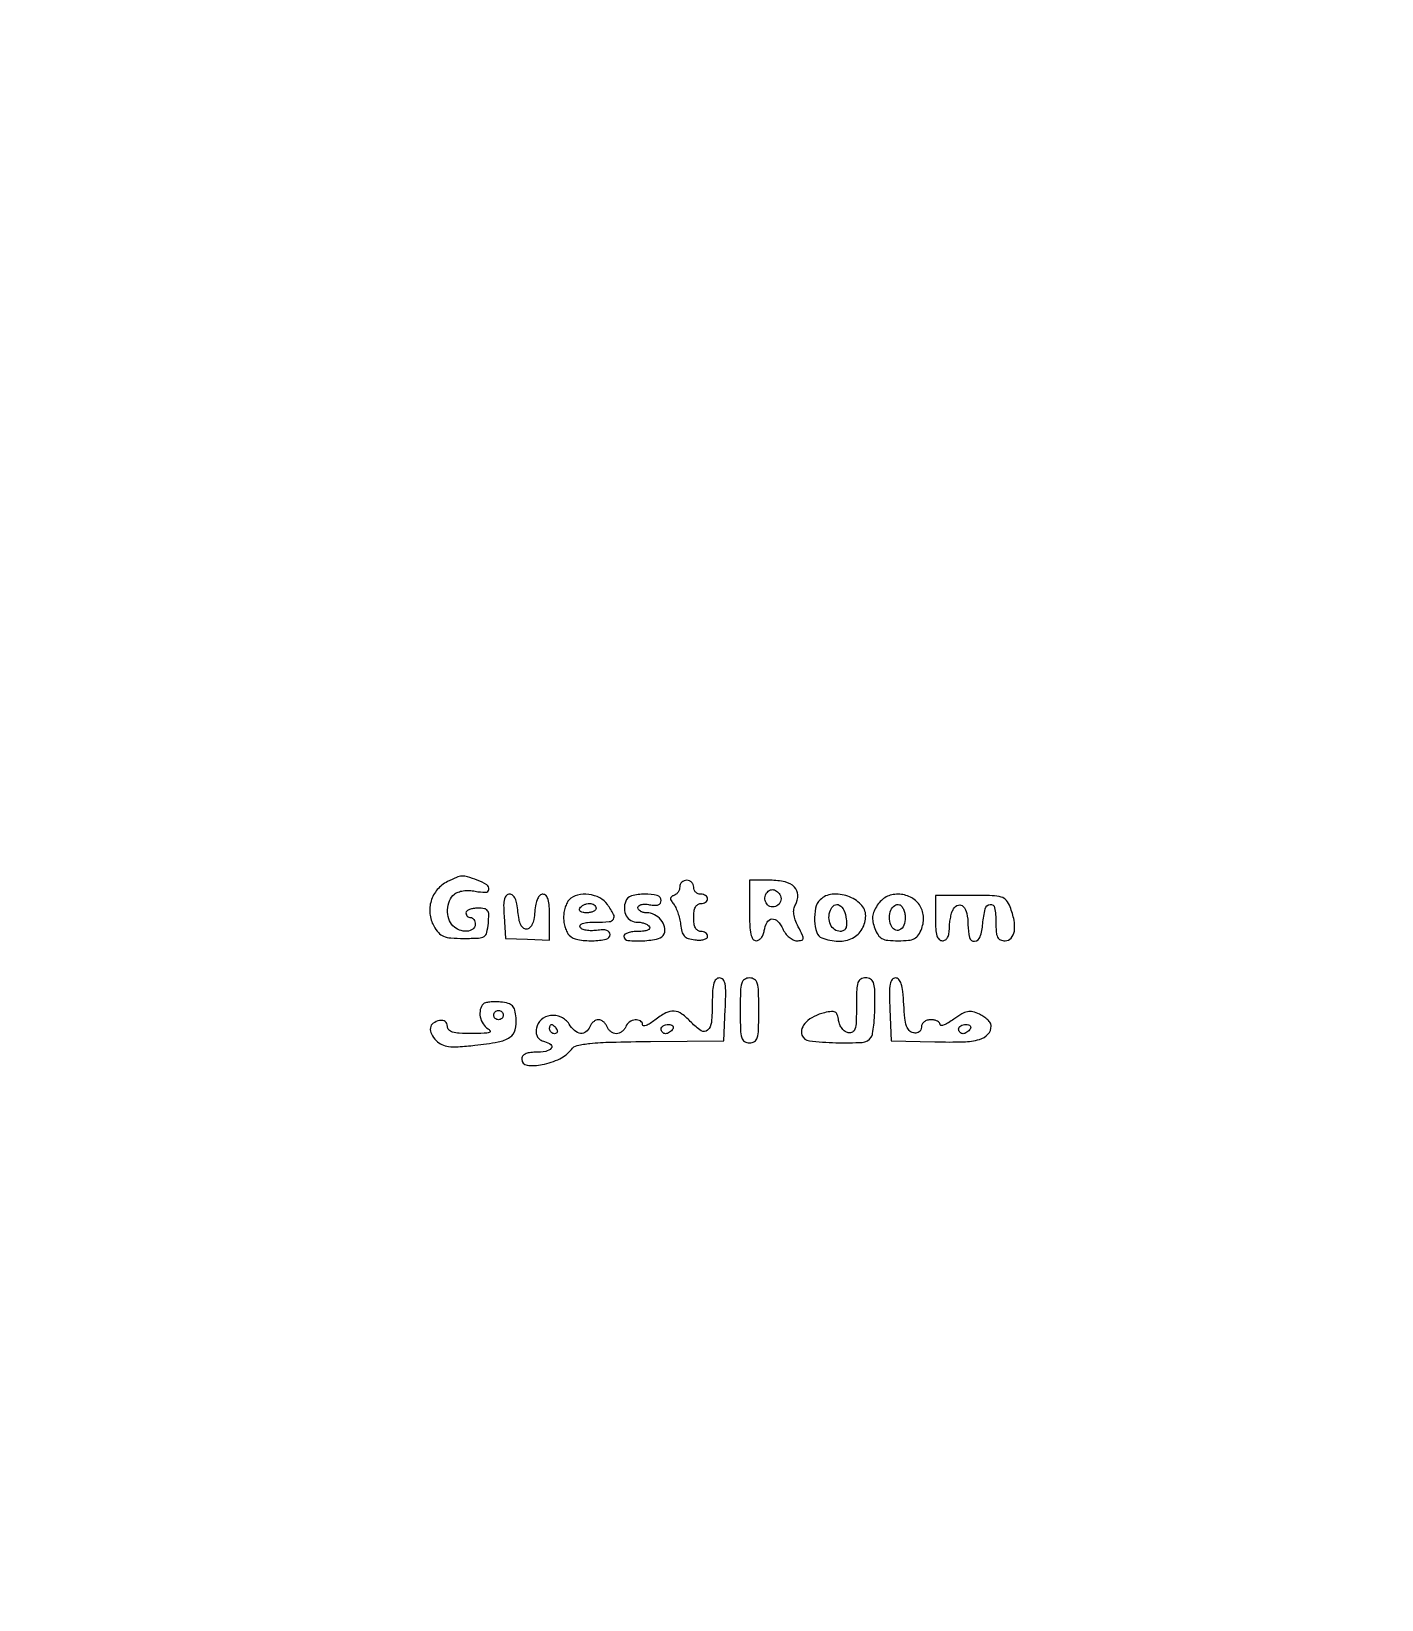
# Model space of a CAD drawing. Extents: x 0 to 1316, y 0 to 1875.
# Drawn here: x 290.5 to 581, y 827.2 to 1164.6 of the extents above; entities that cross this region are included whole.
import ezdxf

# ---------------------------------------------------------------- set-up
doc = ezdxf.new("R2010")
doc.units = 0

msp = doc.modelspace()

# ---------------------------------------------------------------- linework, layer by layer
for points in [[(800.134204, 105.25, -0.000001), (792.412354, 142.427477)], [(727.514282, 446.536164, 0.000002), (714.449329, 385.963021, 0.000161)], [(636.871646, 33.320935, 0.000003), (624.372119, 93.683216, 0.000117)], [(180.420467, 1166.720467, 0.000368), (258.4331, 1166.876732, 0.001102), (311.753835, 1167.140226, 0.000103), (354.131413, 1167.45174, 0.196949)]]:
    msp.add_lwpolyline(points, format="xyb")
for points in [[(380.016607, 981.714005, 0.100329), (377.835656, 979.991817, 0.101025), (376.503997, 977.560263, 0.101446), (376.235053, 974.809952, 0.102038), (377.071363, 972.181927, 0.051453), (378.089365, 970.738592, 0.115655), (379.170778, 969.960981, 0.081458), (380.727195, 969.595627, 0.017004), (383.538345, 969.5, 0.01091), (386.712286, 969.569266, 0.127825), (387.885646, 969.929545, 0.19975), (388.486572, 970.76367, 0.033481), (388.813358, 972.75, 0.021507), (388.912478, 974.61443, 0.15514), (388.651921, 975.463594, 0.203265), (387.988317, 975.883521, 0.040803), (386.563358, 976, 0.037162), (385.581684, 975.926938, 0.055902), (384.752987, 975.70625, 0.073349), (384.186468, 975.383093, 0.230447), (384, 975, 0.099038), (384.076342, 974.618362, 0.097945), (384.29375, 974.29375, 0.097945), (384.618362, 974.076342, 0.099038), (385, 974, -0.148195), (385.381354, 973.884432, -0.098894), (385.70625, 973.559375, -0.082425), (385.925306, 973.073457, -0.064853), (386, 972.5, -0.237835), (385.498333, 971.505004, -0.144593), (384.233314, 971.04379, -0.107376), (382.597428, 971.293564, -0.105375), (381.2, 972.2, -0.122801), (380.300167, 973.697686, -0.085477), (380.050971, 975.663377, -0.085585), (380.473582, 977.596836, -0.123656), (381.502481, 979.002059, -0.088112), (382.315036, 979.464017, -0.049613), (383.419732, 979.736745, -0.045003), (384.689771, 979.804056, -0.040121), (386.002481, 979.649504, 0.048729), (388.196034, 979.429384, 0.363145), (388.942693, 980.050719, 0.311988), (388.504678, 981.019155, 0.044499), (386.4349, 982.024751, 0.01566), (384.329032, 982.750781, 0.087488), (383.149422, 982.900388, 0.088835), (381.99791, 982.63613, 0.016407)], [(430, 980.583333, -0.081183), (429.906349, 980.010345, -0.068449), (429.632812, 979.459228, -0.06988), (429.22777, 979.012885, -0.092683), (428.75, 978.745955, 0.074529), (428.206366, 978.467449, 0.228966), (428.01393, 978.113852, 0.154029), (428.140198, 977.634239, 0.031278), (428.661515, 976.912621, -0.06442), (429.13158, 976.162012, -0.025794), (429.581265, 975.033708, -0.025006), (429.946549, 973.752195, -0.028838), (430.161515, 972.5, 0.038893), (430.459799, 970.949851, 0.121081), (430.974203, 970.027701, 0.129714), (431.834027, 969.485053, 0.047646), (433.25, 969.183578, 0.036601), (434.303493, 969.139948, 0.058686), (435.192187, 969.273366, 0.081602), (435.795321, 969.549316, 0.249719), (436, 969.933578, 0.139401), (435.884373, 970.340245, 0.100013), (435.559375, 970.686738, 0.085452), (435.073301, 970.92007, 0.069375), (434.5, 971, -0.152103), (433.851045, 971.202091, -0.12651), (433.375, 971.75, -0.082504), (433.088963, 972.677925, -0.033607), (433, 974, -0.033607), (433.088963, 975.322075, -0.082504), (433.375, 976.25, -0.12651), (433.851045, 976.797909, -0.152103), (434.5, 977, 0.064853), (435.073457, 977.074694, 0.082425), (435.559375, 977.29375, 0.098894), (435.884432, 977.618646, 0.148195), (436, 978, 0.148195), (435.884432, 978.381354, 0.098894), (435.559375, 978.70625, 0.082425), (435.073457, 978.925306, 0.064853), (434.5, 979, -0.099038), (433.927543, 979.114514, -0.097945), (433.440625, 979.440625, -0.097945), (433.114514, 979.927543, -0.099038), (433, 980.5, 0.099038), (432.885486, 981.072457, 0.097945), (432.559375, 981.559375, 0.097945), (432.072457, 981.885486, 0.099038), (431.5, 982, 0.09335), (430.92741, 981.892158, 0.096425), (430.440625, 981.583854, 0.099164), (430.114816, 981.123872, 0.105033)], [(445, 975.5, 0.009835), (445.063713, 972.261218, 0.044348), (445.305017, 970.386007, 0.095149), (445.745106, 969.363235, 0.248622), (446.430449, 969, 0.140899), (447.000968, 969.164027, 0.083342), (447.534572, 969.637929, 0.07172), (447.951548, 970.341357, 0.061528), (448.180449, 971.171672, -0.086392), (448.77358, 972.970822, -0.249424), (449.829053, 973.679224, -0.235883), (451.057324, 973.215418, -0.079898), (452.146164, 971.57855, 0.054527), (452.735797, 970.586976, 0.05554), (453.52264, 969.753094, 0.061074), (454.382515, 969.187946, 0.115372), (455.186195, 969, 0.0464), (456.225701, 969.096675, 0.332956), (456.545921, 969.445614, 0.136796), (456.42647, 970.132331, 0.008281), (455.488469, 972.022299, -0.029809), (454.839522, 973.484694, -0.057448), (454.531277, 974.726633, -0.072223), (454.548097, 975.798945, -0.087806), (454.877997, 976.746476, 0.130701), (455.413907, 978.842859, 0.200293), (454.685196, 980.542634, 0.1381), (452.645452, 981.646293, 0.055432), (449.464816, 982), (445, 982)], [(392.195209, 974.25), (392.5, 969.5), (397.25, 969.321366), (402, 969.142731), (402, 974.071366, 0.014853), (401.929694, 976.437604, 0.056255), (401.676976, 977.894117, 0.112234), (401.227299, 978.702349, 0.213023), (400.560365, 979, 0.189055), (399.922325, 978.749809, 0.096995), (399.408349, 978.044897, 0.06224), (399.032228, 976.87998, 0.026359), (398.810365, 975.25, -0.025715), (398.585343, 973.580718, -0.066184), (398.206009, 972.426728, -0.106232), (397.67604, 971.745889, -0.176213), (397, 971.5, -0.176213), (396.32396, 971.745889, -0.106232), (395.793991, 972.426728, -0.066184), (395.414657, 973.580718, -0.025715), (395.189635, 975.25, 0.025772), (394.964895, 976.915759, 0.065824), (394.585859, 978.070748, 0.105405), (394.05737, 978.753681, 0.177368), (393.384844, 979, 0.190895), (392.688019, 978.723898, 0.1437), (392.266788, 978.006368, 0.063992), (392.106141, 976.646537, 0.013466)], [(406.2, 977.8, 0.082665), (405.739331, 977.155329, 0.03742), (405.3525, 976.18875, 0.035729), (405.088514, 975.083486, 0.040779), (405, 974, 0.040779), (405.088514, 972.916514, 0.035729), (405.3525, 971.81125, 0.03742), (405.739331, 970.844671, 0.082665), (406.2, 970.2, 0.154891), (408.040146, 969.246534, 0.046315), (411.228763, 968.996816, 0.047037), (414.176958, 969.317699, 0.356095), (415, 970.326807, 0.174606), (414.803061, 970.873567, 0.144847), (414.286735, 971.22051, 0.083399), (413.401741, 971.343008, 0.029222), (412.118422, 971.230688, -0.037796), (410.965716, 971.149668, -0.045421), (409.884309, 971.253982, -0.051565), (409.019986, 971.511889, -0.15733), (408.559405, 971.903881, -0.306611), (408.578648, 972.367893, -0.156476), (409.073674, 972.724213, -0.061109), (410.182258, 972.939015, -0.017333), (411.940983, 973, 0.019426), (414.802492, 973.111218, 0.230992), (415.731805, 973.65786, 0.27916), (415.771953, 974.646122, 0.026796), (414.443296, 976.777494, 0.121894), (412.78239, 978.225989, 0.088024), (410.424417, 978.952826, 0.090171), (408.013846, 978.816615, 0.138143)], [(418.361626, 977.5, 0.097417), (418.076552, 975.860782, 0.123922), (418.482656, 974.385513, 0.136093), (419.497253, 973.37159, 0.12935), (420.909598, 973, -0.046173), (421.70992, 972.925936, -0.045996), (422.48413, 972.70625, -0.049989), (423.121961, 972.38361, -0.112729), (423.5, 972, -0.297719), (423.490145, 971.608231, -0.145541), (423.083987, 971.281216, -0.069343), (422.243706, 971.066344, -0.027979), (421.059017, 971, 0.031003), (419.887118, 970.927265, 0.048032), (418.898586, 970.70625, 0.061379), (418.212425, 970.384428, 0.257909), (418, 970, 0.3842), (418.851161, 969.055803, 0.040723), (422.07477, 968.984395, 0.039142), (425.400734, 969.444608, 0.252321), (426.64326, 970.512735, 0.158111), (426.72151, 971.993849, 0.109775), (425.942441, 973.492071, 0.10171), (424.537164, 974.605141, 0.117324), (422.877555, 975, -0.057544), (422.159431, 975.082922, -0.076798), (421.551532, 975.327995, -0.09571), (421.144136, 975.690641, -0.164615), (421, 976.116577, -0.222095), (421.189445, 976.522036, -0.112088), (421.702744, 976.784949, -0.072403), (422.501153, 976.869548, -0.037491), (423.5, 976.755249, 0.034745), (424.608959, 976.622182, 0.097718), (425.378654, 976.734464, 0.160129), (425.829022, 977.082006, 0.150112), (426, 977.638672, 0.344488), (425.145992, 978.731105, 0.065575), (422.463022, 979.035061, 0.060497), (419.628393, 978.638492, 0.240625)], [(451.553851, 978.912868, -0.190717), (451.763962, 977.735958, -0.171854), (451.124253, 976.67027, -0.175934), (449.96995, 976.260019, -0.197141), (448.887132, 976.712868, -0.144911), (448.366354, 977.671654, -0.134859), (448.431624, 978.789156, -0.143758), (449.047584, 979.666716, -0.169916), (450, 980, -0.100929), (450.386686, 979.921141, -0.052079), (450.820255, 979.680655, -0.048757), (451.231435, 979.328718, -0.053016)], [(460.2, 977.8, 0.145452), (459.233786, 976.01663, 0.063637), (459.015319, 973.309885, 0.065869), (459.470101, 970.783619, 0.227489), (460.581787, 969.606989, 0.08441), (464.112563, 968.898659, 0.124938), (467.1798, 969.5814, 0.145737), (469.239082, 971.527102, 0.131834), (470, 974.36283, 0.201058), (468.971217, 976.817826, 0.1104), (466.158762, 978.57028, 0.106157), (462.774861, 978.99825, 0.176726)], [(472.496485, 976.634979, 0.041431), (471.801241, 975.35391, 0.07647), (471.495287, 974.211932, 0.076595), (471.546958, 973.032067, 0.04169), (471.948681, 971.634979, 0.053075), (472.654805, 970.242711, 0.129355), (473.499342, 969.474521, 0.097788), (474.768591, 969.101485, 0.022728), (477, 969, 0.022728), (479.231409, 969.101485, 0.097788), (480.500658, 969.474521, 0.129355), (481.345195, 970.242711, 0.053075), (482.051319, 971.634979, 0.113495), (482.419184, 974.297437, 0.128816), (481.549785, 976.717056, 0.129168), (479.608218, 978.395076, 0.114446), (477, 979, 0.052103), (475.597736, 978.853478, 0.068944), (474.39127, 978.418688, 0.070238), (473.365094, 977.680173, 0.056736)], [(485, 973.8774, 0.014635), (485.069973, 971.487285, 0.060028), (485.326885, 970.0629, 0.123762), (485.795288, 969.289632, 0.197482), (486.5, 969, 0.146677), (487.135326, 969.190473, 0.12175), (487.616203, 969.710885, 0.084983), (487.914833, 970.571295, 0.039757), (488.015313, 971.75, -0.027532), (488.085351, 972.903962, -0.024069), (488.282537, 974.097009, -0.0248), (488.566685, 975.158663, -0.06346), (488.903509, 975.878115, -0.178402), (489.942491, 976.673042, -0.292295), (490.974147, 976.388921, -0.133131), (491.753647, 974.849047, -0.051019), (492, 972.440983, 0.061597), (492.342441, 969.671822, 0.364247), (493.438934, 968.878883, 0.306354), (494.618626, 969.807889, 0.056276), (495.189635, 972.6727, -0.038913), (495.709729, 975.85317, -0.305459), (496.761993, 976.810132, -0.405212), (497.733119, 976.109634, -0.044008), (498, 973.083333, 0.016724), (498.073787, 970.877852, 0.097448), (498.372449, 969.760417, 0.184992), (498.975788, 969.198915, 0.096207), (500, 969, 0.214654), (501.290131, 969.580615, 0.145817), (501.979757, 971.063043, 0.086786), (501.915998, 973.397237, 0.040741), (501.073244, 976.307354, 0.085819), (500.264477, 977.673443, 0.147359), (499.161296, 978.384329, 0.063283), (497.212559, 978.685664, 0.006591), (492.573244, 978.749854), (485, 978.7548)], [(412, 976, -0.195654), (411.844577, 975.618015, -0.086673), (411.395164, 975.29375, -0.066561), (410.729059, 975.073608, -0.0466), (409.940983, 975, -0.047867), (409.195401, 975.071541, -0.104212), (408.66835, 975.29375, -0.181468), (408.441401, 975.621877, -0.202618), (408.5, 976, -0.08825), (408.842344, 976.382836, -0.053305), (409.359775, 976.70625, -0.051278), (409.961978, 976.925833, -0.061875), (410.559017, 977, -0.067639), (411.109818, 976.925146, -0.08433), (411.576711, 976.70625, -0.09965), (411.888931, 976.38134, -0.142666)], [(465.816422, 973.672881, -0.033585), (465.879784, 972.423983, -0.108063), (465.689751, 971.618702, -0.16744), (465.242712, 971.165757, -0.11555), (464.535038, 971, -0.157371), (463.314647, 971.393861, -0.128024), (462.433941, 972.457105, -0.109158), (462.096345, 973.969244, -0.092414), (462.393537, 975.583158, -0.158577), (463.236388, 976.623428, -0.277929), (464.307921, 976.658955, -0.163573), (465.301908, 975.564854, -0.07398)], [(478.5, 974, -0.093904), (478.181218, 972.317577, -0.18325), (477.276661, 971.320922, -0.271668), (476.218381, 971.383653, -0.154883), (475.393537, 972.416842, -0.094621), (475.106155, 974.016771, -0.098804), (475.436755, 975.583803, -0.134073), (476.237026, 976.590922, -0.243271), (477.250526, 976.749825, -0.141756), (477.729077, 976.420046, -0.064911), (478.132967, 975.770261, -0.056662), (478.407308, 974.923422, -0.050064)], [(437, 955.559017, -0.023644), (436.804616, 951.429604, -0.184993), (435.965094, 949.736886, -0.344503), (434.600825, 949.626142, -0.060284), (432.49648, 951.409297, 0.045559), (430.4656, 953.235316, 0.144868), (428.770774, 953.860792, 0.141401), (426.982894, 953.470121, 0.042638), (424.634859, 951.92742, -0.023838), (423.622783, 951.206646, -0.05216), (422.77399, 950.778731, -0.105969), (422.219837, 950.694081, -0.396872), (422, 950.92742, 0.267009), (421.535629, 951.735002, 0.162418), (420.426568, 951.965695, 0.120685), (419.14335, 951.486862, 0.152934), (418.361626, 950.5, -0.075752), (418.035112, 949.926576, -0.064704), (417.53669, 949.440625, -0.066827), (416.949174, 949.111958, -0.094426), (416.361626, 949, -0.094426), (415.774079, 949.111958, -0.066827), (415.186563, 949.440625, -0.064704), (414.68814, 949.926576, -0.075752), (414.361626, 950.5, 0.068785), (414.045533, 951.073469, 0.062945), (413.577337, 951.559375, 0.066733), (413.034631, 951.888365, 0.10329), (412.5, 952, 0.10329), (411.965369, 951.888365, 0.066733), (411.422663, 951.559375, 0.062945), (410.954467, 951.073469, 0.068785), (410.638374, 950.5, -0.135327), (409.82247, 949.393633, -0.200652), (408.676747, 949.07617, -0.150275), (407.381428, 949.660941, -0.072671), (406.193431, 951.061876, 0.148116), (404.478747, 952.561092, 0.138296), (402.170565, 952.908792, 0.150142), (400.155428, 952.000674, 0.179028), (399.170892, 950.177068, 0.054599), (399.135893, 949.071686, 0.117597), (399.395431, 948.265779, 0.125771), (399.9758, 947.697479, 0.067323), (400.909644, 947.313378, -0.099037), (402.253392, 946.658948, -0.430247), (402.338269, 945.872778, -0.17383), (401.162954, 945.197483, -0.044351), (398.940983, 945, 0.034849), (397.651999, 944.910051, 0.083267), (396.740164, 944.622492, 0.12588), (396.199239, 944.146065, 0.150693), (396, 943.5, 0.37992), (397.14054, 942.215631, 0.078996), (400.421025, 942.344214, 0.063085), (404.193507, 943.60629, 0.118354), (406.670932, 945.628025, -0.17426), (407.927275, 946.442221, -0.032512), (410.680275, 946.900519, -0.018859), (415.249059, 947.185265, -0.003495), (423.670932, 947.332997), (439.5, 947.5), (439.79569, 954.25, 0.007905), (439.896659, 957.859108, 0.048856), (439.738402, 959.706079, 0.12709), (439.301948, 960.643027, 0.224154), (438.54569, 961, 0.199611), (437.801564, 960.690601, 0.127159), (437.321021, 959.869975, 0.057231), (437.066344, 958.3161, 0.01203)], [(443, 954, 0.006583), (443.054458, 949.864163, 0.063075), (443.321429, 948.125, 0.183695), (443.929389, 947.311233, 0.142406), (445, 947, 0.142406), (446.070611, 947.311233, 0.183695), (446.678571, 948.125, 0.063075), (446.945542, 949.864163, 0.006583), (447, 954, 0.006583), (446.945542, 958.135837, 0.063075), (446.678571, 959.875, 0.183695), (446.070611, 960.688767, 0.142406), (445, 961, 0.142406), (443.929389, 960.688767, 0.183695), (443.321429, 959.875, 0.063075), (443.054458, 958.135837, 0.006583)], [(468, 954.926676, -0.008035), (467.945141, 951.513251, -0.066045), (467.691693, 949.982082, -0.199462), (467.147287, 949.32205, -0.170546), (466.25, 949.186892, -0.110937), (465.556168, 949.48788, -0.06933), (464.916805, 950.106257, -0.06424), (464.426206, 950.933416, -0.066537), (464.16891, 951.848271, 0.044702), (463.883071, 953.065614, 0.187622), (463.412931, 953.6342, 0.158765), (462.62766, 953.78853, 0.029863), (461.16891, 953.522251, 0.052927), (458.878527, 952.696526, 0.08243), (457.170119, 951.486508, 0.11135), (456.275547, 950.085512, 0.180133), (456.289473, 948.68803, 0.279885), (457.879835, 947.457343, 0.020997), (463.567513, 947.054011, 0.021759), (469.27495, 947.137936, 0.241212), (471.181183, 948.25892, 0.099295), (471.489646, 949.059241, 0.013877), (471.742341, 950.824495, 0.01541), (471.921102, 952.957466, 0.012534), (471.984687, 955.25, 0.009033), (471.933705, 958.559661, 0.074862), (471.661134, 960.033164, 0.190249), (471.057687, 960.737561, 0.12221), (470, 961, 0.127656), (468.938484, 960.724492, 0.188381), (468.332327, 959.990834, 0.071366), (468.058344, 958.446941, 0.008286)], [(475.20431, 954.25), (475.5, 947.5), (484.900984, 947.252861, 0.012982), (491.031737, 947.250905, 0.061983), (494.487131, 947.771203, 0.13789), (496.306167, 948.879748, 0.189582), (497, 950.643884, 0.141698), (496.821132, 951.262372, 0.054384), (496.258854, 951.969612, 0.048217), (495.442282, 952.649165, 0.042572), (494.47695, 953.192456, 0.046307), (493.019263, 953.699872, 0.108247), (491.871072, 953.730621, 0.088192), (490.671635, 953.272551, 0.023979), (488.97695, 952.14108, -0.02117), (487.833807, 951.368532, -0.04433), (486.874479, 950.8892, -0.080525), (486.232513, 950.749637, -0.429931), (486, 950.970063, 0.186484), (485.848058, 951.363281, 0.089684), (485.4125, 951.697456, 0.069516), (484.765346, 951.924008, 0.049524), (484, 952, 0.071966), (483.211364, 951.8859, 0.095082), (482.567798, 951.553334, 0.108035), (482.149346, 951.045298, 0.118999), (482, 950.426676, -0.099745), (481.875338, 949.807992, -0.140047), (481.524847, 949.370961, -0.127123), (480.967077, 949.158673, -0.07485), (480.25, 949.186394, -0.156356), (479.378512, 949.660526, -0.10964), (478.796097, 950.623548, -0.055818), (478.428174, 952.316498, -0.012571), (478.200096, 955.259718, 0.012534), (477.98333, 958.059663, 0.050254), (477.637792, 959.740466, 0.101072), (477.126032, 960.666994, 0.219606), (476.404406, 961, 0.236313), (475.680431, 960.637593, 0.117187), (475.261275, 959.671251, 0.046823), (475.106716, 957.799209, 0.008144)], [(387.71406, 955.380727, 0.14851), (387.078354, 954.190432, 0.097475), (387.076269, 952.624981, 0.093138), (387.677907, 951.113166, 0.1203), (388.75, 950.080099, -0.151017), (389.179544, 949.613071, -0.45961), (389.026775, 949.268936, -0.064437), (387.893873, 949.082994, -0.007048), (385.25, 949.030409, -0.012412), (382.572239, 949.081377, -0.06057), (381.079389, 949.329724, -0.135382), (380.297184, 949.814662, -0.188874), (380, 950.573324, 0.099154), (379.878535, 951.179808, 0.133817), (379.53647, 951.619304, 0.126354), (379.00171, 951.840365, 0.083236), (378.332866, 951.823324, 0.105944), (376.963245, 951.239955, 0.201177), (376.337545, 950.241905, 0.167096), (376.557947, 948.943989, 0.071636), (377.625104, 947.517753, 0.084773), (378.821277, 946.670536, 0.081438), (380.247523, 946.2533, 0.046769), (382.331112, 946.193669, 0.010157), (385.919747, 946.500058, 0.01832), (390.936724, 947.217907, 0.10255), (393.44018, 948.226947, 0.183521), (394.594941, 949.843553, 0.088868), (394.801065, 952.414825, 0.035951), (394.516792, 954.07939, 0.135215), (394.004758, 954.995177, 0.137119), (393.100499, 955.512488, 0.037381), (391.46406, 955.797393, 0.023563), (390.249413, 955.85882, 0.028525), (389.110172, 955.797672, 0.029193), (388.179428, 955.638837, 0.140413)], [(392, 953, -0.099038), (391.923658, 952.618362, -0.097945), (391.70625, 952.29375, -0.097945), (391.381638, 952.076342, -0.099038), (391, 952, -0.099038), (390.618362, 952.076342, -0.097945), (390.29375, 952.29375, -0.097945), (390.076342, 952.618362, -0.099038), (390, 953, -0.099038), (390.076342, 953.381638, -0.097945), (390.29375, 953.70625, -0.097945), (390.618362, 953.923658, -0.099038), (391, 954, -0.099038), (391.381638, 953.923658, -0.097945), (391.70625, 953.70625, -0.097945), (391.923658, 953.381638, -0.099038)], [(403.5, 950, -0.082592), (403.656512, 949.6179, -0.161196), (403.6254, 949.29375, -0.182303), (403.413961, 949.078288, -0.108972), (403.059017, 949, -0.093332), (402.654762, 949.076123, -0.09642), (402.311086, 949.29375, -0.099167), (402.081062, 949.618444, -0.105053), (402, 950, -0.042167), (402.032345, 950.382849, -0.061769), (402.129539, 950.70625, -0.081139), (402.272352, 950.92554, -0.210953), (402.440983, 951, -0.151918), (402.65171, 950.934461, -0.038439), (402.933975, 950.70625, -0.035638), (403.231006, 950.382774, -0.029505)], [(428.5, 950, -0.06081), (428.193797, 949.617485, -0.051032), (427.7871, 949.29375, -0.053229), (427.346558, 949.073302, -0.089642), (426.940983, 949, -0.105429), (426.581949, 949.076556, -0.099231), (426.276414, 949.29375, -0.096318), (426.071618, 949.618268, -0.092995), (426, 950, -0.153634), (426.120018, 950.381379, -0.097988), (426.457961, 950.70625, -0.080552), (426.962904, 950.925455, -0.062283), (427.559017, 951, -0.066118), (428.110654, 950.926733, -0.138808), (428.478525, 950.70625, -0.191142), (428.607943, 950.379648, -0.139169)], [(492.5, 950, -0.06081), (492.193797, 949.617485, -0.051032), (491.7871, 949.29375, -0.053229), (491.346558, 949.073302, -0.089642), (490.940983, 949, -0.105429), (490.581949, 949.076556, -0.099231), (490.276414, 949.29375, -0.096318), (490.071618, 949.618268, -0.092995), (490, 950, -0.153634), (490.120018, 950.381379, -0.097988), (490.457961, 950.70625, -0.080552), (490.962904, 950.925455, -0.062283), (491.559017, 951, -0.066118), (492.110654, 950.926733, -0.138808), (492.478525, 950.70625, -0.191142), (492.607943, 950.379648, -0.139169)]]:
    msp.add_lwpolyline(points, format="xyb", close=True)

doc.saveas('drawing.dxf')
